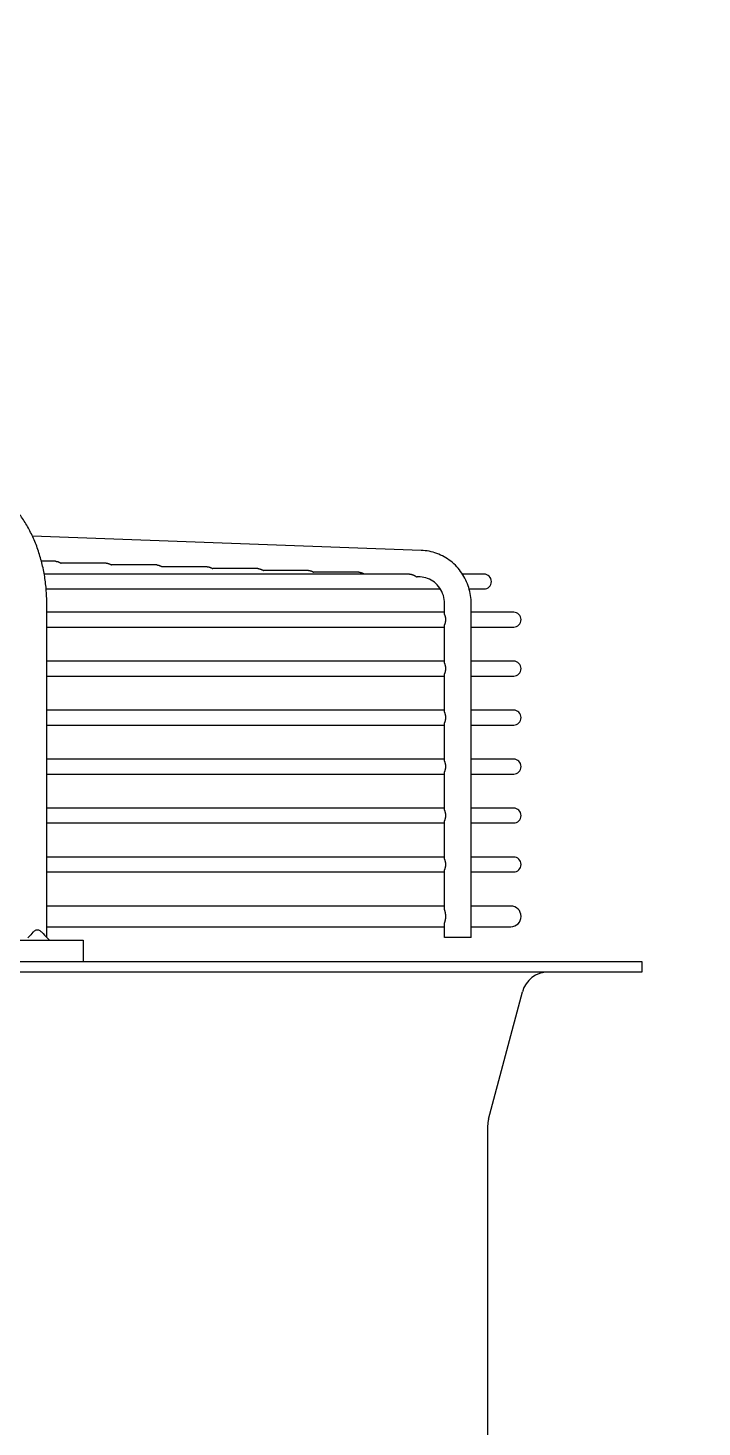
# Model space of a CAD drawing. Header units: millimetres. Extents: x 17891 to 32328, y 18593 to 29476.
# Drawn here: x 18293.73 to 18298.71, y 18980.69 to 18991.04 of the extents above; entities that cross this region are included whole.
import ezdxf

# ---------------------------------------------------------------- set-up
doc = ezdxf.new("R2010")
doc.units = ezdxf.units.MM
doc.header["$LTSCALE"] = 5
doc.layers.add('UNIT', color=6, linetype='Continuous')
doc.styles.add('SUBMITTAL', font='romans.shx', dxfattribs={"width": 0.75})
doc.dimstyles.new('SUBMITTAL', dxfattribs={"dimtxt": 0.09375, "dimasz": 0.09375, "dimexe": 0.03125, "dimexo": 0.0625, "dimgap": 0.0625, "dimtad": 0, "dimdec": 4, "dimzin": 4, "dimdsep": 46, "dimlunit": 4, "dimtxsty": 'SUBMITTAL', "dimcen": 0.09375, "dimclre": 6, "dimadec": 0, "dimazin": 0, "dimtfac": 1, "dimtdec": 0, "dimtofl": 0, "dimtmove": 0, "dimatfit": 3, "dimfxl": 0, "dimfrac": 2, "dimtolj": 1, "dimtzin": 4, "dimarcsym": 0})

msp = doc.modelspace()

# ---------------------------------------------------------------- linework, layer by layer
at = {"layer": 'UNIT'}
for p, q in [((18296.635, 18987.1791), (18293.7598, 18987.283)), ((18293.9299, 18987.0982), (18293.8257, 18987.0982)), ((18294.3041, 18987.0847), (18293.9707, 18987.0847)), ((18294.6783, 18987.0712), (18294.3449, 18987.0712)), ((18295.0525, 18987.0577), (18294.7191, 18987.0577)), ((18295.4267, 18987.0442), (18295.0933, 18987.0442)), ((18295.8009, 18987.0307), (18295.4674, 18987.0307)), ((18296.5493, 18987.0037), (18293.8462, 18987.0037)), ((18296.1751, 18987.0172), (18295.8416, 18987.0172)), ((18296.6279, 18986.9824), (18296.6057, 18986.9832)), ((18297.0994, 18987.0037), (18296.9409, 18987.0037)), ((18293.8605, 18986.8935), (18296.7777, 18986.8935)), ((18296.9904, 18986.8935), (18297.0994, 18986.8935)), ((18293.865, 18984.3163), (18293.865, 18986.7856)), ((18296.8083, 18986.7218), (18293.865, 18986.7218)), ((18296.8083, 18986.7058), (18296.8083, 18986.7856)), ((18297.0051, 18984.3163), (18297.0051, 18986.7856)), ((18297.3199, 18986.7218), (18297.0051, 18986.7218)), ((18296.8083, 18986.3436), (18296.8083, 18986.6275)), ((18293.865, 18986.6115), (18296.8083, 18986.6115)), ((18297.0051, 18986.6115), (18297.3199, 18986.6115)), ((18296.8083, 18986.3596), (18293.865, 18986.3596)), ((18297.3199, 18986.3596), (18297.0051, 18986.3596)), ((18293.865, 18986.2493), (18296.8083, 18986.2493)), ((18296.8083, 18985.9814), (18296.8083, 18986.2653)), ((18297.0051, 18986.2493), (18297.3199, 18986.2493)), ((18296.8083, 18985.9974), (18293.865, 18985.9974)), ((18297.3199, 18985.9974), (18297.0051, 18985.9974)), ((18296.8083, 18985.6192), (18296.8083, 18985.9031)), ((18293.865, 18985.8871), (18296.8083, 18985.8871)), ((18297.0051, 18985.8871), (18297.3199, 18985.8871)), ((18296.8083, 18985.6352), (18293.865, 18985.6352)), ((18297.3199, 18985.6352), (18297.0051, 18985.6352)), ((18293.865, 18985.5249), (18296.8083, 18985.5249)), ((18296.8083, 18985.257), (18296.8083, 18985.5409)), ((18297.0051, 18985.5249), (18297.3199, 18985.5249)), ((18296.8083, 18985.2729), (18293.865, 18985.2729)), ((18297.3199, 18985.2729), (18297.0051, 18985.2729)), ((18296.8083, 18984.8948), (18296.8083, 18985.1787)), ((18293.865, 18985.1627), (18296.8083, 18985.1627)), ((18297.0051, 18985.1627), (18297.3199, 18985.1627)), ((18296.8083, 18984.9107), (18293.865, 18984.9107)), ((18297.3199, 18984.9107), (18297.0051, 18984.9107)), ((18293.865, 18984.8005), (18296.8083, 18984.8005)), ((18296.8083, 18984.5191), (18296.8083, 18984.8165)), ((18297.0051, 18984.8005), (18297.3199, 18984.8005)), ((18296.8083, 18984.5485), (18293.865, 18984.5485)), ((18297.2982, 18984.5485), (18297.0051, 18984.5485)), ((18293.865, 18984.395), (18296.8083, 18984.395)), ((18296.8083, 18984.3163), (18296.8083, 18984.4245)), ((18297.0051, 18984.395), (18297.2982, 18984.395)), ((18291.9078, 18984.2966), (18294.1349, 18984.2966)), ((18294.1349, 18984.2966), (18294.1349, 18984.1391)), ((18297.0051, 18984.3163), (18296.8083, 18984.3163)), ((18264.5286, 18984.1391), (18298.2687, 18984.1391)), ((18298.2687, 18984.1391), (18298.2687, 18984.0604)), ((18298.2687, 18984.0604), (18264.5286, 18984.0604)), ((18297.1336, 18982.9726), (18297.3847, 18983.9142)), ((18297.127, 18982.9219), (18297.127, 18980.1809))]:
    msp.add_line(p, q, dxfattribs=at)
for centre, radius, start, end in [((18297.0994, 18986.9486), 0.0551, 270, 90), ((18297.3199, 18986.6666), 0.0551, 270, 90), ((18297.3199, 18986.3044), 0.0551, 270, 90), ((18297.3199, 18985.9422), 0.0551, 270, 90), ((18297.3199, 18985.58), 0.0551, 270, 90), ((18297.3199, 18985.2178), 0.0551, 270, 90), ((18297.3199, 18984.8556), 0.0551, 270, 90), ((18297.2982, 18984.4718), 0.0768, 270, 90), ((18297.5749, 18983.8635), 0.1969, 90, 165.06858), ((18297.3238, 18982.9219), 0.1969, 165.06858, 180)]:
    msp.add_arc(centre, radius, start, end, dxfattribs=at)
for points, knots in [([(18293.865, 18986.7856), (18293.865, 18986.8212), (18293.8635, 18986.8571), (18293.8606, 18986.8925), (18293.8576, 18986.9279), (18293.8532, 18986.9629), (18293.8473, 18986.9976), (18293.8413, 18987.0322), (18293.8339, 18987.0666), (18293.8252, 18987.1001), (18293.8164, 18987.1335), (18293.8063, 18987.166), (18293.7949, 18987.1978), (18293.7834, 18987.2295), (18293.7705, 18987.2605), (18293.7564, 18987.2901), (18293.7424, 18987.3198), (18293.7272, 18987.348), (18293.7108, 18987.3751), (18293.6943, 18987.4022), (18293.6767, 18987.428), (18293.6581, 18987.4522), (18293.6395, 18987.4763), (18293.6201, 18987.4988), (18293.5996, 18987.5196), (18293.5792, 18987.5405), (18293.5578, 18987.5598), (18293.5357, 18987.5771), (18293.5137, 18987.5944), (18293.491, 18987.6098), (18293.4677, 18987.6234), (18293.4444, 18987.6369), (18293.4203, 18987.6485), (18293.396, 18987.6581), (18293.3717, 18987.6676), (18293.3472, 18987.6751), (18293.3223, 18987.6805), (18293.2973, 18987.686), (18293.272, 18987.6894), (18293.2469, 18987.6906)], [0, 0, 0, 0, 0.076921, 0.076921, 0.076921, 0.1538421, 0.1538421, 0.1538421, 0.2307631, 0.2307631, 0.2307631, 0.3076842, 0.3076842, 0.3076842, 0.3846052, 0.3846052, 0.3846052, 0.4615263, 0.4615263, 0.4615263, 0.5384473, 0.5384473, 0.5384473, 0.6153684, 0.6153684, 0.6153684, 0.6922894, 0.6922894, 0.6922894, 0.7692105, 0.7692105, 0.7692105, 0.8461315, 0.8461315, 0.8461315, 0.9230526, 0.9230526, 0.9230526, 1, 1, 1, 1]), ([(18297.0051, 18986.7856), (18297.0051, 18986.8256), (18296.9991, 18986.8656), (18296.9757, 18986.9419), (18296.9583, 18986.9783), (18296.9134, 18987.0442), (18296.886, 18987.0737), (18296.8235, 18987.1228), (18296.7884, 18987.1424), (18296.714, 18987.1699), (18296.6746, 18987.1777), (18296.635, 18987.1791)], [1.5707963, 1.5707963, 1.5707963, 1.5707963, 1.8779743, 1.8779743, 2.1851522, 2.1851522, 2.4923302, 2.4923302, 2.7995081, 2.7995081, 3.1066861, 3.1066861, 3.1066861, 3.1066861]), ([(18293.9299, 18987.0982), (18293.9301, 18987.0982), (18293.9302, 18987.0982), (18293.9303, 18987.0982), (18293.9313, 18987.0982), (18293.9322, 18987.0981), (18293.9332, 18987.0981), (18293.9342, 18987.098), (18293.9352, 18987.0979), (18293.9362, 18987.0978), (18293.9372, 18987.0977), (18293.9382, 18987.0975), (18293.9392, 18987.0974), (18293.9402, 18987.0972), (18293.9412, 18987.097), (18293.9422, 18987.0968), (18293.9432, 18987.0966), (18293.9442, 18987.0963), (18293.9452, 18987.096), (18293.9462, 18987.0958), (18293.9472, 18987.0955), (18293.9482, 18987.0952), (18293.9492, 18987.0948), (18293.9502, 18987.0945), (18293.9512, 18987.0941), (18293.9522, 18987.0938), (18293.9532, 18987.0934), (18293.9542, 18987.093), (18293.9552, 18987.0926), (18293.9562, 18987.0922), (18293.9572, 18987.0917), (18293.9581, 18987.0913), (18293.9591, 18987.0908), (18293.9601, 18987.0904), (18293.9611, 18987.0899), (18293.962, 18987.0894), (18293.963, 18987.0889), (18293.964, 18987.0884), (18293.9649, 18987.0879), (18293.9658, 18987.0874), (18293.9668, 18987.0869), (18293.9677, 18987.0864), (18293.9686, 18987.0859), (18293.9693, 18987.0855), (18293.97, 18987.0851), (18293.9707, 18987.0847)], [0.48439597, 0.48439597, 0.48439597, 0.48439597, 0.48780488, 0.48780488, 0.48780488, 0.51219512, 0.51219512, 0.51219512, 0.53658537, 0.53658537, 0.53658537, 0.56097561, 0.56097561, 0.56097561, 0.58536585, 0.58536585, 0.58536585, 0.6097561, 0.6097561, 0.6097561, 0.63414634, 0.63414634, 0.63414634, 0.65853659, 0.65853659, 0.65853659, 0.68292683, 0.68292683, 0.68292683, 0.70731707, 0.70731707, 0.70731707, 0.73170732, 0.73170732, 0.73170732, 0.75609756, 0.75609756, 0.75609756, 0.7804878, 0.7804878, 0.7804878, 0.80487805, 0.80487805, 0.80487805, 0.82380204, 0.82380204, 0.82380204, 0.82380204]), ([(18294.3041, 18987.0847), (18294.3042, 18987.0847), (18294.3044, 18987.0847), (18294.3045, 18987.0847), (18294.3055, 18987.0847), (18294.3064, 18987.0846), (18294.3074, 18987.0846), (18294.3084, 18987.0845), (18294.3094, 18987.0844), (18294.3104, 18987.0843), (18294.3114, 18987.0842), (18294.3124, 18987.084), (18294.3134, 18987.0839), (18294.3144, 18987.0837), (18294.3154, 18987.0835), (18294.3164, 18987.0833), (18294.3174, 18987.0831), (18294.3184, 18987.0828), (18294.3194, 18987.0825), (18294.3204, 18987.0823), (18294.3214, 18987.082), (18294.3224, 18987.0817), (18294.3234, 18987.0813), (18294.3244, 18987.081), (18294.3254, 18987.0806), (18294.3264, 18987.0803), (18294.3274, 18987.0799), (18294.3284, 18987.0795), (18294.3294, 18987.0791), (18294.3304, 18987.0787), (18294.3314, 18987.0782), (18294.3324, 18987.0778), (18294.3333, 18987.0773), (18294.3343, 18987.0768), (18294.3353, 18987.0764), (18294.3363, 18987.0759), (18294.3372, 18987.0754), (18294.3382, 18987.0749), (18294.3391, 18987.0744), (18294.3401, 18987.0739), (18294.341, 18987.0734), (18294.3419, 18987.0729), (18294.3428, 18987.0724), (18294.3435, 18987.072), (18294.3442, 18987.0716), (18294.3449, 18987.0712)], [0.48440995, 0.48440995, 0.48440995, 0.48440995, 0.48780488, 0.48780488, 0.48780488, 0.51219512, 0.51219512, 0.51219512, 0.53658537, 0.53658537, 0.53658537, 0.56097561, 0.56097561, 0.56097561, 0.58536585, 0.58536585, 0.58536585, 0.6097561, 0.6097561, 0.6097561, 0.63414634, 0.63414634, 0.63414634, 0.65853659, 0.65853659, 0.65853659, 0.68292683, 0.68292683, 0.68292683, 0.70731707, 0.70731707, 0.70731707, 0.73170732, 0.73170732, 0.73170732, 0.75609756, 0.75609756, 0.75609756, 0.7804878, 0.7804878, 0.7804878, 0.80487805, 0.80487805, 0.80487805, 0.82345363, 0.82345363, 0.82345363, 0.82345363]), ([(18294.6783, 18987.0712), (18294.6784, 18987.0712), (18294.6786, 18987.0712), (18294.6787, 18987.0712), (18294.6797, 18987.0712), (18294.6806, 18987.0711), (18294.6816, 18987.0711), (18294.6826, 18987.071), (18294.6836, 18987.0709), (18294.6846, 18987.0708), (18294.6856, 18987.0707), (18294.6866, 18987.0706), (18294.6876, 18987.0704), (18294.6886, 18987.0702), (18294.6896, 18987.07), (18294.6906, 18987.0698), (18294.6916, 18987.0696), (18294.6926, 18987.0693), (18294.6936, 18987.069), (18294.6946, 18987.0688), (18294.6956, 18987.0685), (18294.6966, 18987.0682), (18294.6976, 18987.0678), (18294.6986, 18987.0675), (18294.6996, 18987.0671), (18294.7006, 18987.0668), (18294.7016, 18987.0664), (18294.7026, 18987.066), (18294.7036, 18987.0656), (18294.7046, 18987.0652), (18294.7056, 18987.0647), (18294.7066, 18987.0643), (18294.7076, 18987.0638), (18294.7085, 18987.0633), (18294.7095, 18987.0629), (18294.7105, 18987.0624), (18294.7114, 18987.0619), (18294.7124, 18987.0614), (18294.7133, 18987.0609), (18294.7143, 18987.0604), (18294.7152, 18987.0599), (18294.7161, 18987.0594), (18294.7171, 18987.0588), (18294.7177, 18987.0585), (18294.7184, 18987.0581), (18294.7191, 18987.0577)], [0.48442393, 0.48442393, 0.48442393, 0.48442393, 0.48780488, 0.48780488, 0.48780488, 0.51219512, 0.51219512, 0.51219512, 0.53658537, 0.53658537, 0.53658537, 0.56097561, 0.56097561, 0.56097561, 0.58536585, 0.58536585, 0.58536585, 0.6097561, 0.6097561, 0.6097561, 0.63414634, 0.63414634, 0.63414634, 0.65853659, 0.65853659, 0.65853659, 0.68292683, 0.68292683, 0.68292683, 0.70731707, 0.70731707, 0.70731707, 0.73170732, 0.73170732, 0.73170732, 0.75609756, 0.75609756, 0.75609756, 0.7804878, 0.7804878, 0.7804878, 0.80487805, 0.80487805, 0.80487805, 0.82310602, 0.82310602, 0.82310602, 0.82310602]), ([(18295.0525, 18987.0577), (18295.0526, 18987.0577), (18295.0528, 18987.0577), (18295.0529, 18987.0577), (18295.0539, 18987.0577), (18295.0548, 18987.0576), (18295.0558, 18987.0576), (18295.0568, 18987.0575), (18295.0578, 18987.0574), (18295.0588, 18987.0573), (18295.0598, 18987.0572), (18295.0608, 18987.0571), (18295.0618, 18987.0569), (18295.0628, 18987.0567), (18295.0638, 18987.0565), (18295.0648, 18987.0563), (18295.0658, 18987.0561), (18295.0668, 18987.0558), (18295.0678, 18987.0556), (18295.0688, 18987.0553), (18295.0698, 18987.055), (18295.0708, 18987.0547), (18295.0718, 18987.0543), (18295.0728, 18987.054), (18295.0738, 18987.0536), (18295.0748, 18987.0533), (18295.0758, 18987.0529), (18295.0768, 18987.0525), (18295.0778, 18987.0521), (18295.0788, 18987.0516), (18295.0798, 18987.0512), (18295.0808, 18987.0508), (18295.0818, 18987.0503), (18295.0827, 18987.0498), (18295.0837, 18987.0494), (18295.0847, 18987.0489), (18295.0856, 18987.0484), (18295.0866, 18987.0479), (18295.0875, 18987.0474), (18295.0885, 18987.0469), (18295.0894, 18987.0464), (18295.0904, 18987.0458), (18295.0913, 18987.0453), (18295.0919, 18987.0449), (18295.0926, 18987.0446), (18295.0933, 18987.0442)], [0.48443789, 0.48443789, 0.48443789, 0.48443789, 0.48780488, 0.48780488, 0.48780488, 0.51219512, 0.51219512, 0.51219512, 0.53658537, 0.53658537, 0.53658537, 0.56097561, 0.56097561, 0.56097561, 0.58536585, 0.58536585, 0.58536585, 0.6097561, 0.6097561, 0.6097561, 0.63414634, 0.63414634, 0.63414634, 0.65853659, 0.65853659, 0.65853659, 0.68292683, 0.68292683, 0.68292683, 0.70731707, 0.70731707, 0.70731707, 0.73170732, 0.73170732, 0.73170732, 0.75609756, 0.75609756, 0.75609756, 0.7804878, 0.7804878, 0.7804878, 0.80487805, 0.80487805, 0.80487805, 0.82275922, 0.82275922, 0.82275922, 0.82275922]), ([(18295.4267, 18987.0442), (18295.4268, 18987.0442), (18295.427, 18987.0442), (18295.4271, 18987.0442), (18295.428, 18987.0442), (18295.429, 18987.0442), (18295.43, 18987.0441), (18295.431, 18987.044), (18295.432, 18987.0439), (18295.433, 18987.0438), (18295.4339, 18987.0437), (18295.4349, 18987.0436), (18295.436, 18987.0434), (18295.437, 18987.0432), (18295.438, 18987.043), (18295.439, 18987.0428), (18295.44, 18987.0426), (18295.441, 18987.0423), (18295.442, 18987.0421), (18295.443, 18987.0418), (18295.444, 18987.0415), (18295.445, 18987.0412), (18295.446, 18987.0408), (18295.447, 18987.0405), (18295.448, 18987.0401), (18295.449, 18987.0398), (18295.45, 18987.0394), (18295.451, 18987.039), (18295.452, 18987.0386), (18295.453, 18987.0381), (18295.454, 18987.0377), (18295.455, 18987.0373), (18295.456, 18987.0368), (18295.457, 18987.0363), (18295.4579, 18987.0359), (18295.4589, 18987.0354), (18295.4599, 18987.0349), (18295.4608, 18987.0344), (18295.4618, 18987.0339), (18295.4627, 18987.0334), (18295.4636, 18987.0328), (18295.4646, 18987.0323), (18295.4655, 18987.0318), (18295.4661, 18987.0314), (18295.4668, 18987.0311), (18295.4674, 18987.0307)], [0.48445184, 0.48445184, 0.48445184, 0.48445184, 0.48780488, 0.48780488, 0.48780488, 0.51219512, 0.51219512, 0.51219512, 0.53658537, 0.53658537, 0.53658537, 0.56097561, 0.56097561, 0.56097561, 0.58536585, 0.58536585, 0.58536585, 0.6097561, 0.6097561, 0.6097561, 0.63414634, 0.63414634, 0.63414634, 0.65853659, 0.65853659, 0.65853659, 0.68292683, 0.68292683, 0.68292683, 0.70731707, 0.70731707, 0.70731707, 0.73170732, 0.73170732, 0.73170732, 0.75609756, 0.75609756, 0.75609756, 0.7804878, 0.7804878, 0.7804878, 0.80487805, 0.80487805, 0.80487805, 0.82241329, 0.82241329, 0.82241329, 0.82241329]), ([(18295.8009, 18987.0307), (18295.801, 18987.0307), (18295.8011, 18987.0307), (18295.8013, 18987.0307), (18295.8022, 18987.0307), (18295.8032, 18987.0307), (18295.8042, 18987.0306), (18295.8052, 18987.0305), (18295.8062, 18987.0304), (18295.8072, 18987.0303), (18295.8081, 18987.0302), (18295.8091, 18987.0301), (18295.8101, 18987.0299), (18295.8112, 18987.0297), (18295.8122, 18987.0295), (18295.8132, 18987.0293), (18295.8142, 18987.0291), (18295.8152, 18987.0288), (18295.8162, 18987.0286), (18295.8172, 18987.0283), (18295.8182, 18987.028), (18295.8192, 18987.0277), (18295.8202, 18987.0273), (18295.8212, 18987.027), (18295.8222, 18987.0266), (18295.8232, 18987.0263), (18295.8242, 18987.0259), (18295.8252, 18987.0255), (18295.8262, 18987.0251), (18295.8272, 18987.0246), (18295.8282, 18987.0242), (18295.8292, 18987.0237), (18295.8302, 18987.0233), (18295.8312, 18987.0228), (18295.8321, 18987.0223), (18295.8331, 18987.0219), (18295.8341, 18987.0214), (18295.835, 18987.0209), (18295.836, 18987.0204), (18295.8369, 18987.0198), (18295.8379, 18987.0193), (18295.8388, 18987.0188), (18295.8397, 18987.0183), (18295.8404, 18987.0179), (18295.841, 18987.0176), (18295.8416, 18987.0172)], [0.48446578, 0.48446578, 0.48446578, 0.48446578, 0.48780488, 0.48780488, 0.48780488, 0.51219512, 0.51219512, 0.51219512, 0.53658537, 0.53658537, 0.53658537, 0.56097561, 0.56097561, 0.56097561, 0.58536585, 0.58536585, 0.58536585, 0.6097561, 0.6097561, 0.6097561, 0.63414634, 0.63414634, 0.63414634, 0.65853659, 0.65853659, 0.65853659, 0.68292683, 0.68292683, 0.68292683, 0.70731707, 0.70731707, 0.70731707, 0.73170732, 0.73170732, 0.73170732, 0.75609756, 0.75609756, 0.75609756, 0.7804878, 0.7804878, 0.7804878, 0.80487805, 0.80487805, 0.80487805, 0.82206823, 0.82206823, 0.82206823, 0.82206823]), ([(18296.1751, 18987.0172), (18296.1752, 18987.0172), (18296.1753, 18987.0172), (18296.1755, 18987.0172), (18296.1764, 18987.0172), (18296.1774, 18987.0172), (18296.1784, 18987.0171), (18296.1794, 18987.017), (18296.1804, 18987.0169), (18296.1813, 18987.0168), (18296.1823, 18987.0167), (18296.1833, 18987.0166), (18296.1843, 18987.0164), (18296.1854, 18987.0162), (18296.1864, 18987.016), (18296.1874, 18987.0158), (18296.1884, 18987.0156), (18296.1894, 18987.0153), (18296.1904, 18987.0151), (18296.1914, 18987.0148), (18296.1924, 18987.0145), (18296.1934, 18987.0142), (18296.1944, 18987.0138), (18296.1954, 18987.0135), (18296.1965, 18987.0131), (18296.1975, 18987.0128), (18296.1985, 18987.0124), (18296.1995, 18987.012), (18296.2005, 18987.0116), (18296.2014, 18987.0111), (18296.2024, 18987.0107), (18296.2034, 18987.0102), (18296.2044, 18987.0098), (18296.2054, 18987.0093), (18296.2064, 18987.0088), (18296.2073, 18987.0083), (18296.2083, 18987.0078), (18296.2092, 18987.0073), (18296.2102, 18987.0068), (18296.2111, 18987.0063), (18296.2121, 18987.0058), (18296.213, 18987.0053), (18296.2139, 18987.0048), (18296.2146, 18987.0044), (18296.2152, 18987.0041), (18296.2158, 18987.0037)], [0.48447969, 0.48447969, 0.48447969, 0.48447969, 0.48780488, 0.48780488, 0.48780488, 0.51219512, 0.51219512, 0.51219512, 0.53658537, 0.53658537, 0.53658537, 0.56097561, 0.56097561, 0.56097561, 0.58536585, 0.58536585, 0.58536585, 0.6097561, 0.6097561, 0.6097561, 0.63414634, 0.63414634, 0.63414634, 0.65853659, 0.65853659, 0.65853659, 0.68292683, 0.68292683, 0.68292683, 0.70731707, 0.70731707, 0.70731707, 0.73170732, 0.73170732, 0.73170732, 0.75609756, 0.75609756, 0.75609756, 0.7804878, 0.7804878, 0.7804878, 0.80487805, 0.80487805, 0.80487805, 0.82172407, 0.82172407, 0.82172407, 0.82172407]), ([(18296.5493, 18987.0037), (18296.5494, 18987.0037), (18296.5495, 18987.0037), (18296.5497, 18987.0037), (18296.5506, 18987.0037), (18296.5516, 18987.0037), (18296.5526, 18987.0036), (18296.5536, 18987.0035), (18296.5545, 18987.0034), (18296.5555, 18987.0033), (18296.5565, 18987.0032), (18296.5575, 18987.0031), (18296.5585, 18987.0029), (18296.5596, 18987.0027), (18296.5606, 18987.0025), (18296.5616, 18987.0023), (18296.5626, 18987.0021), (18296.5636, 18987.0018), (18296.5646, 18987.0016), (18296.5656, 18987.0013), (18296.5666, 18987.001), (18296.5676, 18987.0007), (18296.5686, 18987.0003), (18296.5697, 18987), (18296.5707, 18986.9996), (18296.5717, 18986.9993), (18296.5727, 18986.9989), (18296.5737, 18986.9985), (18296.5747, 18986.9981), (18296.5757, 18986.9976), (18296.5766, 18986.9972), (18296.5776, 18986.9967), (18296.5786, 18986.9963), (18296.5796, 18986.9958), (18296.5806, 18986.9953), (18296.5815, 18986.9948), (18296.5825, 18986.9943), (18296.5835, 18986.9938), (18296.5844, 18986.9933), (18296.5853, 18986.9928), (18296.5863, 18986.9923), (18296.5872, 18986.9918), (18296.5881, 18986.9913), (18296.5891, 18986.9907), (18296.59, 18986.9902), (18296.5908, 18986.9897), (18296.5917, 18986.9892), (18296.5926, 18986.9887), (18296.5935, 18986.9882), (18296.5943, 18986.9877), (18296.5952, 18986.9873), (18296.596, 18986.9868), (18296.5968, 18986.9864), (18296.5976, 18986.986), (18296.5983, 18986.9856), (18296.5991, 18986.9852), (18296.5998, 18986.9849), (18296.6005, 18986.9846), (18296.6012, 18986.9843), (18296.6019, 18986.984), (18296.6025, 18986.9838), (18296.6032, 18986.9836), (18296.6038, 18986.9834), (18296.6043, 18986.9833), (18296.6046, 18986.9833), (18296.6049, 18986.9832), (18296.6051, 18986.9832), (18296.6053, 18986.9832), (18296.6055, 18986.9832), (18296.6057, 18986.9832)], [0.48449418, 0.48449418, 0.48449418, 0.48449418, 0.48780488, 0.48780488, 0.48780488, 0.51219512, 0.51219512, 0.51219512, 0.53658537, 0.53658537, 0.53658537, 0.56097561, 0.56097561, 0.56097561, 0.58536585, 0.58536585, 0.58536585, 0.6097561, 0.6097561, 0.6097561, 0.63414634, 0.63414634, 0.63414634, 0.65853659, 0.65853659, 0.65853659, 0.68292683, 0.68292683, 0.68292683, 0.70731707, 0.70731707, 0.70731707, 0.73170732, 0.73170732, 0.73170732, 0.75609756, 0.75609756, 0.75609756, 0.7804878, 0.7804878, 0.7804878, 0.80487805, 0.80487805, 0.80487805, 0.82926829, 0.82926829, 0.82926829, 0.85365854, 0.85365854, 0.85365854, 0.87804878, 0.87804878, 0.87804878, 0.90243902, 0.90243902, 0.90243902, 0.92682927, 0.92682927, 0.92682927, 0.95121951, 0.95121951, 0.95121951, 0.97560976, 0.97560976, 0.97560976, 0.98780488, 0.98780488, 0.98780488, 0.99598671, 0.99598671, 0.99598671, 0.99598671]), ([(18296.8083, 18986.7856), (18296.8083, 18986.8061), (18296.8052, 18986.8266), (18296.7933, 18986.8655), (18296.7844, 18986.8839), (18296.762, 18986.9169), (18296.7484, 18986.9314), (18296.7178, 18986.9554), (18296.7009, 18986.9649), (18296.6653, 18986.978), (18296.6466, 18986.9817), (18296.6279, 18986.9824)], [1.5707963, 1.5707963, 1.5707963, 1.5707963, 1.8779743, 1.8779743, 2.1851522, 2.1851522, 2.4923302, 2.4923302, 2.7995081, 2.7995081, 3.1066861, 3.1066861, 3.1066861, 3.1066861]), ([(18296.8083, 18986.7058), (18296.8083, 18986.7057), (18296.8083, 18986.7053), (18296.8084, 18986.7043), (18296.8087, 18986.7027), (18296.8092, 18986.7009), (18296.8097, 18986.6989), (18296.8104, 18986.6968), (18296.8111, 18986.6945), (18296.8117, 18986.6921), (18296.8124, 18986.6895), (18296.813, 18986.6869), (18296.8136, 18986.6842), (18296.8141, 18986.6814), (18296.8145, 18986.6785), (18296.8148, 18986.6756), (18296.8151, 18986.6726), (18296.8152, 18986.6697), (18296.8153, 18986.6677), (18296.8153, 18986.6666)], [0.23243635, 0.23243635, 0.23243635, 0.23243635, 0.23809524, 0.28571429, 0.33333333, 0.38095238, 0.42857143, 0.47619048, 0.52380952, 0.57142857, 0.61904762, 0.66666667, 0.71428571, 0.76190476, 0.80952381, 0.85714286, 0.9047619, 0.95238095, 1, 1, 1, 1]), ([(18296.8153, 18986.6666), (18296.8153, 18986.6656), (18296.8152, 18986.6636), (18296.8151, 18986.6607), (18296.8148, 18986.6577), (18296.8145, 18986.6548), (18296.8141, 18986.6519), (18296.8136, 18986.6491), (18296.813, 18986.6464), (18296.8124, 18986.6438), (18296.8117, 18986.6412), (18296.8111, 18986.6388), (18296.8104, 18986.6365), (18296.8097, 18986.6344), (18296.8092, 18986.6324), (18296.8087, 18986.6306), (18296.8084, 18986.629), (18296.8083, 18986.628), (18296.8083, 18986.6276), (18296.8083, 18986.6275)], [0, 0, 0, 0, 0.04761905, 0.0952381, 0.14285714, 0.19047619, 0.23809524, 0.28571429, 0.33333333, 0.38095238, 0.42857143, 0.47619048, 0.52380952, 0.57142857, 0.61904762, 0.66666667, 0.71428571, 0.76190476, 0.76755485, 0.76755485, 0.76755485, 0.76755485]), ([(18296.8083, 18986.3436), (18296.8083, 18986.3435), (18296.8083, 18986.3431), (18296.8084, 18986.3421), (18296.8087, 18986.3405), (18296.8092, 18986.3387), (18296.8097, 18986.3367), (18296.8104, 18986.3346), (18296.8111, 18986.3323), (18296.8117, 18986.3299), (18296.8124, 18986.3273), (18296.813, 18986.3247), (18296.8136, 18986.322), (18296.8141, 18986.3192), (18296.8145, 18986.3163), (18296.8148, 18986.3134), (18296.8151, 18986.3104), (18296.8152, 18986.3074), (18296.8153, 18986.3054), (18296.8153, 18986.3044)], [0.23243635, 0.23243635, 0.23243635, 0.23243635, 0.23809524, 0.28571429, 0.33333333, 0.38095238, 0.42857143, 0.47619048, 0.52380952, 0.57142857, 0.61904762, 0.66666667, 0.71428571, 0.76190476, 0.80952381, 0.85714286, 0.9047619, 0.95238095, 1, 1, 1, 1]), ([(18296.8153, 18986.3044), (18296.8153, 18986.3034), (18296.8152, 18986.3014), (18296.8151, 18986.2985), (18296.8148, 18986.2955), (18296.8145, 18986.2926), (18296.8141, 18986.2897), (18296.8136, 18986.2869), (18296.813, 18986.2842), (18296.8124, 18986.2816), (18296.8117, 18986.279), (18296.8111, 18986.2766), (18296.8104, 18986.2743), (18296.8097, 18986.2722), (18296.8092, 18986.2702), (18296.8087, 18986.2684), (18296.8084, 18986.2668), (18296.8083, 18986.2658), (18296.8083, 18986.2654), (18296.8083, 18986.2653)], [0, 0, 0, 0, 0.04761905, 0.0952381, 0.14285714, 0.19047619, 0.23809524, 0.28571429, 0.33333333, 0.38095238, 0.42857143, 0.47619048, 0.52380952, 0.57142857, 0.61904762, 0.66666667, 0.71428571, 0.76190476, 0.76755485, 0.76755485, 0.76755485, 0.76755485]), ([(18296.8083, 18985.9814), (18296.8083, 18985.9813), (18296.8083, 18985.9809), (18296.8084, 18985.9799), (18296.8087, 18985.9783), (18296.8092, 18985.9765), (18296.8097, 18985.9745), (18296.8104, 18985.9724), (18296.8111, 18985.9701), (18296.8117, 18985.9677), (18296.8124, 18985.9651), (18296.813, 18985.9625), (18296.8136, 18985.9598), (18296.8141, 18985.957), (18296.8145, 18985.9541), (18296.8148, 18985.9512), (18296.8151, 18985.9482), (18296.8152, 18985.9452), (18296.8153, 18985.9432), (18296.8153, 18985.9422)], [0.23243635, 0.23243635, 0.23243635, 0.23243635, 0.23809524, 0.28571429, 0.33333333, 0.38095238, 0.42857143, 0.47619048, 0.52380952, 0.57142857, 0.61904762, 0.66666667, 0.71428571, 0.76190476, 0.80952381, 0.85714286, 0.9047619, 0.95238095, 1, 1, 1, 1]), ([(18296.8153, 18985.9422), (18296.8153, 18985.9412), (18296.8152, 18985.9392), (18296.8151, 18985.9362), (18296.8148, 18985.9333), (18296.8145, 18985.9304), (18296.8141, 18985.9275), (18296.8136, 18985.9247), (18296.813, 18985.922), (18296.8124, 18985.9193), (18296.8117, 18985.9168), (18296.8111, 18985.9144), (18296.8104, 18985.9121), (18296.8097, 18985.91), (18296.8092, 18985.908), (18296.8087, 18985.9062), (18296.8084, 18985.9046), (18296.8083, 18985.9036), (18296.8083, 18985.9031), (18296.8083, 18985.9031)], [0, 0, 0, 0, 0.04761905, 0.0952381, 0.14285714, 0.19047619, 0.23809524, 0.28571429, 0.33333333, 0.38095238, 0.42857143, 0.47619048, 0.52380952, 0.57142857, 0.61904762, 0.66666667, 0.71428571, 0.76190476, 0.76755485, 0.76755485, 0.76755485, 0.76755485]), ([(18296.8083, 18985.6192), (18296.8083, 18985.6191), (18296.8083, 18985.6187), (18296.8084, 18985.6177), (18296.8087, 18985.6161), (18296.8092, 18985.6143), (18296.8097, 18985.6123), (18296.8104, 18985.6102), (18296.8111, 18985.6079), (18296.8117, 18985.6055), (18296.8124, 18985.6029), (18296.813, 18985.6003), (18296.8136, 18985.5976), (18296.8141, 18985.5948), (18296.8145, 18985.5919), (18296.8148, 18985.589), (18296.8151, 18985.586), (18296.8152, 18985.583), (18296.8153, 18985.581), (18296.8153, 18985.58)], [0.23243635, 0.23243635, 0.23243635, 0.23243635, 0.23809524, 0.28571429, 0.33333333, 0.38095238, 0.42857143, 0.47619048, 0.52380952, 0.57142857, 0.61904762, 0.66666667, 0.71428571, 0.76190476, 0.80952381, 0.85714286, 0.9047619, 0.95238095, 1, 1, 1, 1]), ([(18296.8153, 18985.58), (18296.8153, 18985.579), (18296.8152, 18985.577), (18296.8151, 18985.574), (18296.8148, 18985.5711), (18296.8145, 18985.5682), (18296.8141, 18985.5653), (18296.8136, 18985.5625), (18296.813, 18985.5598), (18296.8124, 18985.5571), (18296.8117, 18985.5546), (18296.8111, 18985.5522), (18296.8104, 18985.5499), (18296.8097, 18985.5478), (18296.8092, 18985.5458), (18296.8087, 18985.544), (18296.8084, 18985.5424), (18296.8083, 18985.5414), (18296.8083, 18985.5409), (18296.8083, 18985.5409)], [0, 0, 0, 0, 0.04761905, 0.0952381, 0.14285714, 0.19047619, 0.23809524, 0.28571429, 0.33333333, 0.38095238, 0.42857143, 0.47619048, 0.52380952, 0.57142857, 0.61904762, 0.66666667, 0.71428571, 0.76190476, 0.76755485, 0.76755485, 0.76755485, 0.76755485]), ([(18296.8083, 18985.257), (18296.8083, 18985.2569), (18296.8083, 18985.2565), (18296.8084, 18985.2555), (18296.8087, 18985.2539), (18296.8092, 18985.2521), (18296.8097, 18985.2501), (18296.8104, 18985.2479), (18296.8111, 18985.2457), (18296.8117, 18985.2433), (18296.8124, 18985.2407), (18296.813, 18985.2381), (18296.8136, 18985.2354), (18296.8141, 18985.2326), (18296.8145, 18985.2297), (18296.8148, 18985.2268), (18296.8151, 18985.2238), (18296.8152, 18985.2208), (18296.8153, 18985.2188), (18296.8153, 18985.2178)], [0.23243635, 0.23243635, 0.23243635, 0.23243635, 0.23809524, 0.28571429, 0.33333333, 0.38095238, 0.42857143, 0.47619048, 0.52380952, 0.57142857, 0.61904762, 0.66666667, 0.71428571, 0.76190476, 0.80952381, 0.85714286, 0.9047619, 0.95238095, 1, 1, 1, 1]), ([(18296.8153, 18985.2178), (18296.8153, 18985.2168), (18296.8152, 18985.2148), (18296.8151, 18985.2118), (18296.8148, 18985.2089), (18296.8145, 18985.206), (18296.8141, 18985.2031), (18296.8136, 18985.2003), (18296.813, 18985.1976), (18296.8124, 18985.1949), (18296.8117, 18985.1924), (18296.8111, 18985.19), (18296.8104, 18985.1877), (18296.8097, 18985.1856), (18296.8092, 18985.1836), (18296.8087, 18985.1818), (18296.8084, 18985.1802), (18296.8083, 18985.1792), (18296.8083, 18985.1787), (18296.8083, 18985.1787)], [0, 0, 0, 0, 0.04761905, 0.0952381, 0.14285714, 0.19047619, 0.23809524, 0.28571429, 0.33333333, 0.38095238, 0.42857143, 0.47619048, 0.52380952, 0.57142857, 0.61904762, 0.66666667, 0.71428571, 0.76190476, 0.76755485, 0.76755485, 0.76755485, 0.76755485]), ([(18296.8083, 18984.8948), (18296.8083, 18984.8947), (18296.8083, 18984.8942), (18296.8084, 18984.8933), (18296.8087, 18984.8917), (18296.8092, 18984.8899), (18296.8097, 18984.8879), (18296.8104, 18984.8857), (18296.8111, 18984.8835), (18296.8117, 18984.881), (18296.8124, 18984.8785), (18296.813, 18984.8759), (18296.8136, 18984.8732), (18296.8141, 18984.8704), (18296.8145, 18984.8675), (18296.8148, 18984.8646), (18296.8151, 18984.8616), (18296.8152, 18984.8586), (18296.8153, 18984.8566), (18296.8153, 18984.8556)], [0.23243635, 0.23243635, 0.23243635, 0.23243635, 0.23809524, 0.28571429, 0.33333333, 0.38095238, 0.42857143, 0.47619048, 0.52380952, 0.57142857, 0.61904762, 0.66666667, 0.71428571, 0.76190476, 0.80952381, 0.85714286, 0.9047619, 0.95238095, 1, 1, 1, 1]), ([(18296.8153, 18984.8556), (18296.8153, 18984.8546), (18296.8152, 18984.8526), (18296.8151, 18984.8496), (18296.8148, 18984.8467), (18296.8145, 18984.8438), (18296.8141, 18984.8409), (18296.8136, 18984.8381), (18296.813, 18984.8354), (18296.8124, 18984.8327), (18296.8117, 18984.8302), (18296.8111, 18984.8278), (18296.8104, 18984.8255), (18296.8097, 18984.8234), (18296.8092, 18984.8214), (18296.8087, 18984.8196), (18296.8084, 18984.818), (18296.8083, 18984.817), (18296.8083, 18984.8165), (18296.8083, 18984.8165)], [0, 0, 0, 0, 0.04761905, 0.0952381, 0.14285714, 0.19047619, 0.23809524, 0.28571429, 0.33333333, 0.38095238, 0.42857143, 0.47619048, 0.52380952, 0.57142857, 0.61904762, 0.66666667, 0.71428571, 0.76190476, 0.76755485, 0.76755485, 0.76755485, 0.76755485]), ([(18296.8083, 18984.5191), (18296.8083, 18984.5187), (18296.8083, 18984.5178), (18296.8085, 18984.5162), (18296.8089, 18984.5142), (18296.8094, 18984.5119), (18296.81, 18984.5095), (18296.8106, 18984.5068), (18296.8113, 18984.5039), (18296.812, 18984.5008), (18296.8127, 18984.4976), (18296.8133, 18984.4942), (18296.8139, 18984.4907), (18296.8144, 18984.4871), (18296.8148, 18984.4833), (18296.8151, 18984.4795), (18296.8152, 18984.4757), (18296.8153, 18984.4731), (18296.8153, 18984.4718)], [0.25278995, 0.25278995, 0.25278995, 0.25278995, 0.28571429, 0.33333333, 0.38095238, 0.42857143, 0.47619048, 0.52380952, 0.57142857, 0.61904762, 0.66666667, 0.71428571, 0.76190476, 0.80952381, 0.85714286, 0.9047619, 0.95238095, 1, 1, 1, 1]), ([(18296.8153, 18984.4718), (18296.8153, 18984.4705), (18296.8152, 18984.4679), (18296.8151, 18984.464), (18296.8148, 18984.4602), (18296.8144, 18984.4565), (18296.8139, 18984.4528), (18296.8133, 18984.4493), (18296.8127, 18984.4459), (18296.812, 18984.4427), (18296.8113, 18984.4396), (18296.8106, 18984.4368), (18296.81, 18984.4341), (18296.8094, 18984.4316), (18296.8089, 18984.4293), (18296.8085, 18984.4273), (18296.8083, 18984.4257), (18296.8083, 18984.4248), (18296.8083, 18984.4245)], [0, 0, 0, 0, 0.04761905, 0.0952381, 0.14285714, 0.19047619, 0.23809524, 0.28571429, 0.33333333, 0.38095238, 0.42857143, 0.47619048, 0.52380952, 0.57142857, 0.61904762, 0.66666667, 0.71428571, 0.74720158, 0.74720158, 0.74720158, 0.74720158]), ([(18293.8372, 18984.3448), (18293.834, 18984.3482), (18293.8309, 18984.3512), (18293.822, 18984.3594), (18293.8163, 18984.3638), (18293.8079, 18984.3682), (18293.805, 18984.3694), (18293.7999, 18984.3706), (18293.7977, 18984.3709), (18293.7932, 18984.3709), (18293.791, 18984.3706), (18293.7859, 18984.3694), (18293.783, 18984.3682), (18293.7746, 18984.3638), (18293.7689, 18984.3594), (18293.7524, 18984.3443), (18293.7404, 18984.3305), (18293.7259, 18984.3128)], [-0.70512852, -0.70512852, -0.70512852, -0.70512852, -0.64697322, -0.64697322, -0.53019502, -0.53019502, -0.4705504, -0.4705504, -0.42676965, -0.42676965, -0.38298892, -0.38298892, -0.32334436, -0.32334436, -0.20656641, -0.20656641, -0.00000111, -0.00000111, -0.00000111, -0.00000111])]:
    msp.add_open_spline(points, degree=3, knots=knots, dxfattribs=at)
msp.add_open_spline([(18293.8372, 18984.3448), (18293.8528, 18984.3285), (18293.8687, 18984.3124), (18293.8849, 18984.2966)], degree=3, dxfattribs=at)

# ---------------------------------------------------------------- leaders
msp.add_leader([(18445.5453, 18980.8702), (18434.2138, 18999.1166), (18220.0241, 18999.1166)], dimstyle='SUBMITTAL', override={"dimscale": 36, "dimarcsym": 1}, dxfattribs=at)

doc.saveas('drawing.dxf')
